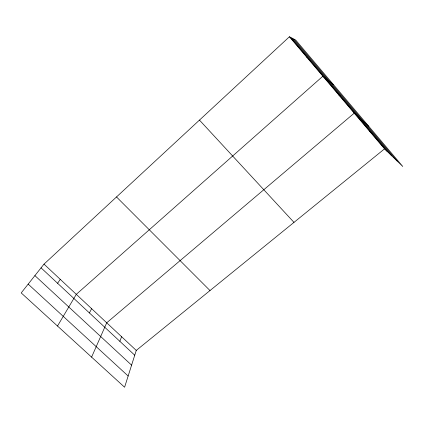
<?xml version="1.0" encoding="UTF-8"?>
<svg xmlns="http://www.w3.org/2000/svg" width="424" height="424" viewBox="0 0 424 424"><rect width="100%" height="100%" fill="white"/><g stroke="black" fill="none" stroke-linecap="round" stroke-linejoin="round"><path stroke-width="0.64" d="M384.536 148.866L136.258 350.425L124.598 387.229L21.2 292.915L44.006 264.131L289.406 36.771L295.729 40.089L402.8 166.494L384.536 148.866L289.406 36.771M119.854 341.325L121.593 336.704M91.595 357.125L106.71 322.786L354.226 113.15L368.843 126.405M89.422 312.949L91.616 308.667M57.505 326.035L76.299 294.336L322.871 76.203L333.561 84.752M57.585 283.264L60.277 279.347M306.287 56.662L307.379 57.425M338.681 94.833L340.302 96.232M28.169 284.117L128.149 376.019M34.911 275.616L131.594 365.149M41.059 267.851L134.742 355.206M44.006 264.131L136.258 350.425M369.511 131.159L371.615 133.136M116.51 196.959L210.002 290.557M199.471 120.098L293.98 222.383M290.212 37.195L386.874 151.124M293.774 39.061L397.166 161.056M291.903 38.081L391.765 155.841"/></g></svg>
